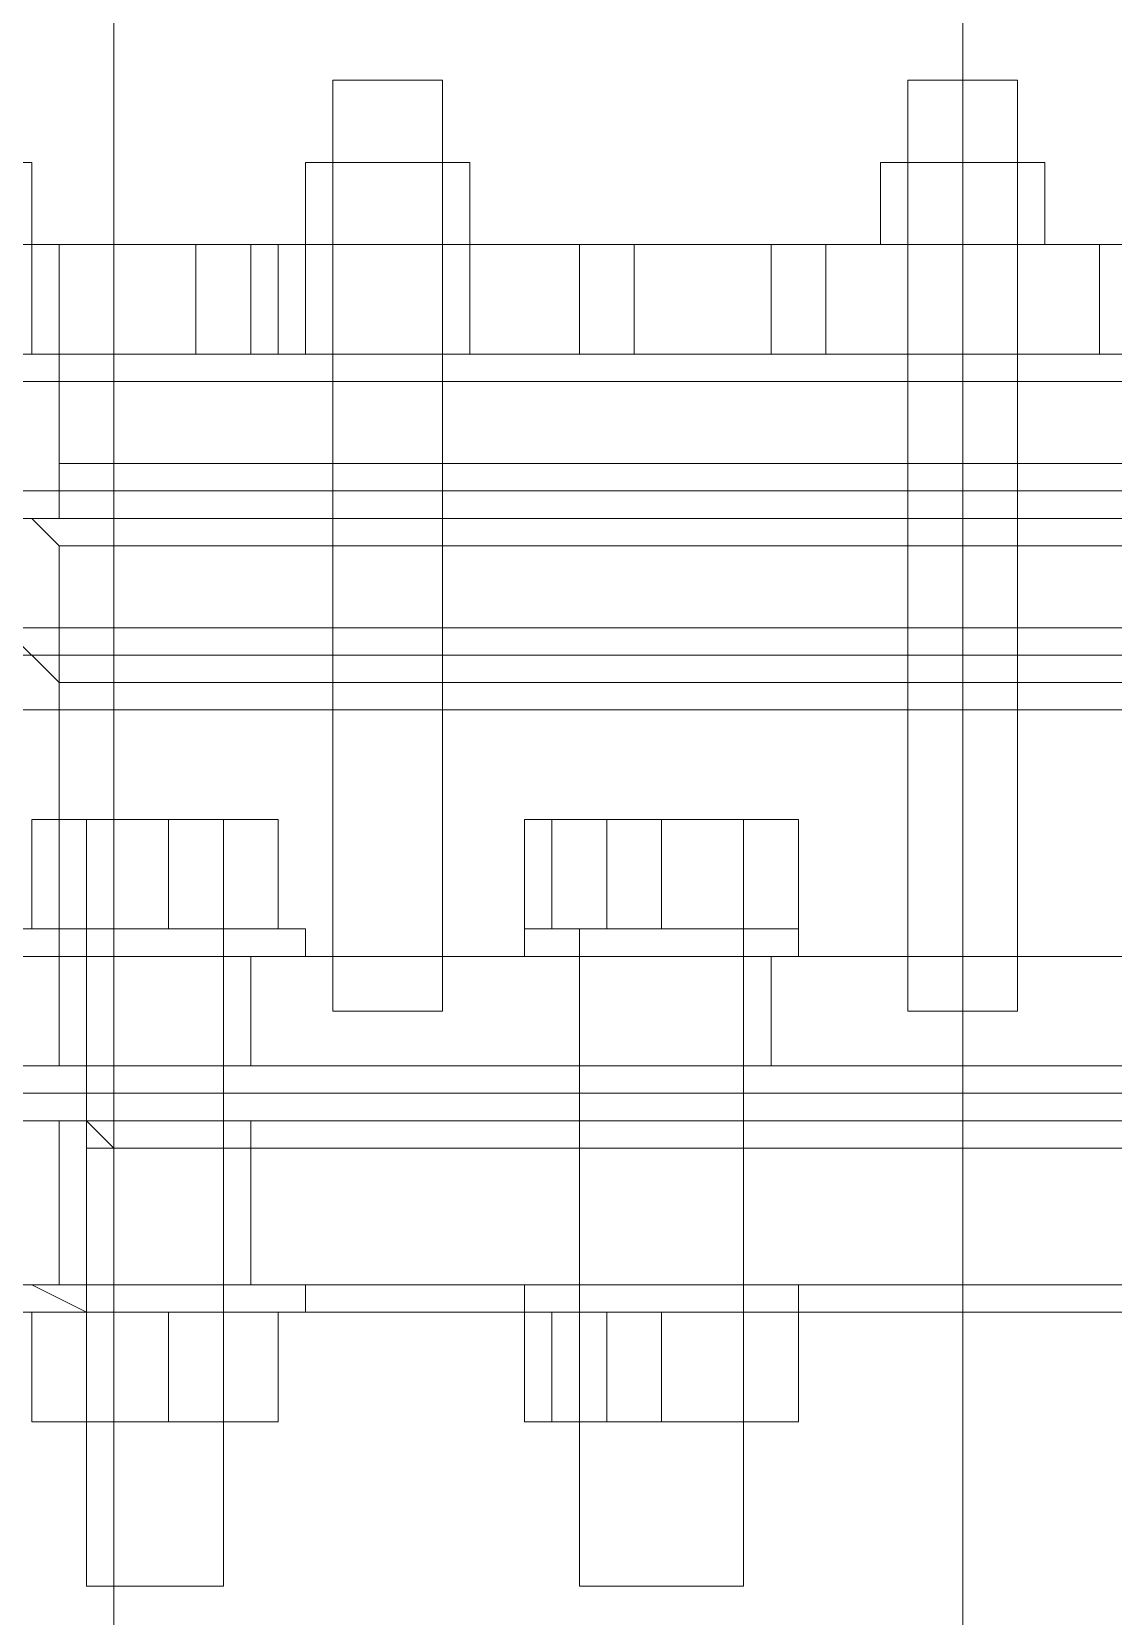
# Model space of a CAD drawing. Extents: x -187 to 52, y -9 to 65.
# Drawn here: x -165.5663 to -165.3992, y 52.3246 to 52.5694 of the extents above; entities that cross this region are included whole.
import ezdxf

# ---------------------------------------------------------------- set-up
doc = ezdxf.new("R2010")
doc.units = 0
doc.header["$MEASUREMENT"] = 0
doc.layers.add('PDF4_Geometría', color=7, linetype='Continuous')

msp = doc.modelspace()

# ---------------------------------------------------------------- linework, layer by layer
at = {"layer": 'PDF4_Geometría', "lineweight": 9}
for points in [[(-165.42249, 58.29227), (-165.42249, 58.51641), (-166.12029, 57.78901), (-165.42249, 57.06584), (-165.42249, 57.28998), (-165.42249, 50.39235), (-165.02073, 50.39235)], [(-165.55359, 54.23658), (-165.55359, 51.48768)], [(-165.42249, 52.56187), (-165.43095, 52.56187), (-165.42249, 52.56187)], [(-165.42249, 52.56187), (-165.43095, 52.56187), (-165.42249, 52.56187)], [(-165.42249, 52.56187), (-165.41403, 52.56187), (-165.42249, 52.56187)], [(-165.42249, 52.56187), (-165.41403, 52.56187), (-165.42249, 52.56187)], [(-165.52399, 52.54918), (-165.51976, 52.54918), (-165.51976, 52.53649), (-165.52399, 52.53649)], [(-165.52399, 52.54918), (-165.51976, 52.54918), (-165.51976, 52.53649), (-165.52399, 52.53649)], [(-165.50284, 52.54918), (-165.51976, 52.54918), (-165.51976, 52.53649), (-165.50284, 52.53649)], [(-165.51976, 52.54918), (-165.50284, 52.54918), (-165.50284, 52.53649), (-165.51976, 52.53649)], [(-165.50284, 52.54918), (-165.51976, 52.54918)], [(-165.50284, 52.54918), (-165.49861, 52.54918)], [(-165.50284, 52.54918), (-165.49861, 52.54918), (-165.49861, 52.53649), (-165.50284, 52.53649)], [(-165.49861, 52.54918), (-165.50284, 52.54918), (-165.50284, 52.53649), (-165.49861, 52.53649)], [(-165.57474, 52.53649), (-165.56628, 52.53649), (-165.56205, 52.53649), (-165.57051, 52.53649), (-165.56205, 52.53649), (-165.56628, 52.53649), (-165.57474, 52.53649)], [(-165.56205, 52.53649), (-165.55782, 52.53649), (-165.54091, 52.53649), (-165.51553, 52.53649), (-165.4817, 52.53649), (-165.44364, 52.53649), (-165.40135, 52.53649), (-165.36328, 52.53649)], [(-165.36328, 52.53649), (-165.40135, 52.53649), (-165.44364, 52.53649), (-165.4817, 52.53649), (-165.51553, 52.53649), (-165.54091, 52.53649), (-165.55782, 52.53649), (-165.56205, 52.53649), (-165.56205, 52.50266), (-165.56205, 52.4942), (-165.55359, 52.4942), (-165.53668, 52.4942), (-165.5113, 52.4942), (-165.47747, 52.4942), (-165.44364, 52.4942), (-165.40135, 52.4942), (-165.36328, 52.4942)], [(-165.52822, 52.51958), (-165.52399, 52.51958), (-165.52399, 52.53649), (-165.52822, 52.53649)], [(-165.52822, 52.53649), (-165.52399, 52.53649), (-165.52399, 52.51958)], [(-165.51976, 52.53649), (-165.50284, 52.53649)], [(-165.51553, 52.53649), (-165.51976, 52.53649), (-165.51553, 52.53649), (-165.50707, 52.53649)], [(-165.50707, 52.53649), (-165.51553, 52.53649), (-165.51976, 52.53649), (-165.51553, 52.53649)], [(-165.51553, 52.53649), (-165.50707, 52.53649), (-165.50284, 52.53649), (-165.50707, 52.53649)], [(-165.50707, 52.53649), (-165.50284, 52.53649), (-165.50707, 52.53649), (-165.51553, 52.53649)], [(-165.49861, 52.53649), (-165.50284, 52.53649)], [(-165.42249, 52.53649), (-165.43095, 52.53649), (-165.42249, 52.53649)], [(-165.42249, 52.53649), (-165.43095, 52.53649), (-165.42249, 52.53649)], [(-165.42249, 52.53649), (-165.43095, 52.53649), (-165.42249, 52.53649)], [(-165.42249, 52.53649), (-165.43095, 52.53649), (-165.42249, 52.53649)], [(-165.42249, 52.53649), (-165.41403, 52.53649), (-165.42249, 52.53649)], [(-165.42249, 52.53649), (-165.41403, 52.53649), (-165.42249, 52.53649)], [(-165.42249, 52.53649), (-165.41403, 52.53649), (-165.42249, 52.53649)], [(-165.42249, 52.53649), (-165.41403, 52.53649), (-165.42249, 52.53649)], [(-165.52399, 52.51958), (-165.52822, 52.51958)], [(-165.42249, 52.51958), (-165.43095, 52.51958), (-165.42249, 52.51958)], [(-165.42249, 52.51958), (-165.43095, 52.51958), (-165.42249, 52.51958)], [(-165.42249, 52.51958), (-165.41403, 52.51958), (-165.42249, 52.51958)], [(-165.42249, 52.51958), (-165.41403, 52.51958), (-165.42249, 52.51958)], [(-165.38443, 52.51535), (-165.42249, 52.51535), (-165.38443, 52.51535)], [(-165.3802, 52.49843), (-165.42249, 52.49843), (-165.46478, 52.49843), (-165.50284, 52.49843), (-165.53245, 52.49843), (-165.55782, 52.49843), (-165.57474, 52.49843), (-165.57897, 52.49843)], [(-165.57897, 52.49843), (-165.57474, 52.49843), (-165.55782, 52.49843), (-165.53245, 52.49843), (-165.50284, 52.49843), (-165.46478, 52.49843), (-165.42249, 52.49843), (-165.3802, 52.49843), (-165.34214, 52.49843), (-165.30831, 52.49843), (-165.28293, 52.49843), (-165.27024, 52.49843), (-165.26179, 52.49843)], [(-165.35905, 52.49843), (-165.40135, 52.49843), (-165.44364, 52.49843), (-165.48593, 52.49843), (-165.51976, 52.49843), (-165.54936, 52.49843), (-165.56628, 52.49843), (-165.57051, 52.49843), (-165.56628, 52.49843), (-165.54936, 52.49843), (-165.51976, 52.49843), (-165.48593, 52.49843), (-165.44364, 52.49843), (-165.40135, 52.49843), (-165.35905, 52.49843)], [(-165.3802, 52.4942), (-165.40135, 52.4942), (-165.42249, 52.4942), (-165.44364, 52.4942), (-165.46055, 52.4942), (-165.4817, 52.4942), (-165.49861, 52.4942), (-165.51553, 52.4942), (-165.52822, 52.4942), (-165.54091, 52.4942), (-165.55359, 52.4942), (-165.55782, 52.4942), (-165.56205, 52.4942), (-165.56628, 52.4942), (-165.56205, 52.48997), (-165.56205, 52.46883), (-165.57051, 52.47729), (-165.56205, 52.46883), (-165.56205, 52.42654), (-165.56205, 52.40962), (-165.56205, 52.42654), (-165.55782, 52.42654), (-165.54091, 52.42654), (-165.51553, 52.42654), (-165.4817, 52.42654), (-165.44364, 52.42654), (-165.40135, 52.42654), (-165.36328, 52.42654)], [(-165.3802, 52.4942), (-165.40135, 52.4942), (-165.42249, 52.4942), (-165.44364, 52.4942), (-165.46478, 52.4942), (-165.4817, 52.4942), (-165.50284, 52.4942), (-165.51976, 52.4942), (-165.53245, 52.4942), (-165.54513, 52.4942), (-165.55782, 52.4942), (-165.56205, 52.4942), (-165.56628, 52.4942), (-165.57051, 52.4942), (-165.56628, 52.4942), (-165.56205, 52.4942), (-165.55782, 52.4942), (-165.54513, 52.4942), (-165.53245, 52.4942), (-165.51976, 52.4942), (-165.50284, 52.4942), (-165.4817, 52.4942), (-165.46478, 52.4942), (-165.44364, 52.4942), (-165.42249, 52.4942), (-165.40135, 52.4942), (-165.3802, 52.4942)], [(-165.2787, 52.4942), (-165.28293, 52.4942), (-165.29139, 52.4942), (-165.29985, 52.4942), (-165.31254, 52.4942), (-165.32945, 52.4942), (-165.34637, 52.4942), (-165.36328, 52.4942), (-165.3802, 52.4942), (-165.40135, 52.4942), (-165.42249, 52.4942), (-165.44364, 52.4942), (-165.46055, 52.4942), (-165.4817, 52.4942), (-165.49861, 52.4942), (-165.51553, 52.4942), (-165.52822, 52.4942), (-165.54091, 52.4942), (-165.55359, 52.4942), (-165.55782, 52.4942), (-165.56205, 52.4942), (-165.56628, 52.4942)], [(-165.36328, 52.4942), (-165.40135, 52.4942), (-165.44364, 52.4942), (-165.47747, 52.4942), (-165.5113, 52.4942), (-165.53668, 52.4942), (-165.55359, 52.4942), (-165.56205, 52.4942)], [(-165.39712, 52.48997), (-165.41403, 52.48997), (-165.43095, 52.48997), (-165.44787, 52.48997), (-165.46478, 52.48997), (-165.4817, 52.48997), (-165.49861, 52.48997), (-165.5113, 52.48997), (-165.52399, 52.48997), (-165.53668, 52.48997), (-165.54513, 52.48997), (-165.55359, 52.48997), (-165.55782, 52.48997), (-165.56205, 52.48997), (-165.55782, 52.48997), (-165.55359, 52.48997), (-165.54513, 52.48997), (-165.53668, 52.48997), (-165.52399, 52.48997), (-165.5113, 52.48997), (-165.49861, 52.48997), (-165.4817, 52.48997), (-165.46478, 52.48997), (-165.44787, 52.48997), (-165.43095, 52.48997), (-165.41403, 52.48997), (-165.39712, 52.48997)], [(-165.38443, 52.47729), (-165.40557, 52.47729), (-165.42249, 52.47729), (-165.43941, 52.47729), (-165.45632, 52.47729), (-165.47324, 52.47729), (-165.49016, 52.47729), (-165.50707, 52.47729), (-165.51976, 52.47729), (-165.53245, 52.47729), (-165.54513, 52.47729), (-165.55359, 52.47729), (-165.56205, 52.47729), (-165.56628, 52.47729), (-165.57051, 52.47729), (-165.56628, 52.47729), (-165.56205, 52.47729), (-165.55359, 52.47729), (-165.54513, 52.47729), (-165.53245, 52.47729), (-165.51976, 52.47729), (-165.50707, 52.47729), (-165.49016, 52.47729), (-165.47324, 52.47729), (-165.45632, 52.47729), (-165.43941, 52.47729), (-165.42249, 52.47729), (-165.40557, 52.47729), (-165.38443, 52.47729)], [(-165.38443, 52.47729), (-165.40557, 52.47729), (-165.42249, 52.47729), (-165.43941, 52.47729), (-165.45632, 52.47729), (-165.47324, 52.47729), (-165.49016, 52.47729), (-165.50707, 52.47729), (-165.51976, 52.47729), (-165.53245, 52.47729), (-165.54513, 52.47729), (-165.55359, 52.47729), (-165.56205, 52.47729), (-165.56628, 52.47729), (-165.57051, 52.47729), (-165.56628, 52.47729), (-165.56205, 52.47729), (-165.55359, 52.47729), (-165.54513, 52.47729), (-165.53245, 52.47729), (-165.51976, 52.47729), (-165.50707, 52.47729), (-165.49016, 52.47729), (-165.47324, 52.47729), (-165.45632, 52.47729), (-165.43941, 52.47729), (-165.42249, 52.47729), (-165.40557, 52.47729), (-165.38443, 52.47729)], [(-165.39289, 52.47306), (-165.41403, 52.47306), (-165.43095, 52.47306), (-165.44787, 52.47306), (-165.46901, 52.47306), (-165.48593, 52.47306), (-165.50284, 52.47306), (-165.51553, 52.47306), (-165.53245, 52.47306), (-165.54513, 52.47306), (-165.55359, 52.47306), (-165.56205, 52.47306), (-165.57051, 52.47306)], [(-165.57051, 52.47306), (-165.56205, 52.47306), (-165.55359, 52.47306), (-165.54513, 52.47306), (-165.53245, 52.47306), (-165.51553, 52.47306), (-165.50284, 52.47306), (-165.48593, 52.47306), (-165.46901, 52.47306), (-165.44787, 52.47306), (-165.43095, 52.47306), (-165.41403, 52.47306), (-165.39289, 52.47306)], [(-165.39712, 52.46883), (-165.41403, 52.46883), (-165.43095, 52.46883), (-165.44787, 52.46883), (-165.46478, 52.46883), (-165.4817, 52.46883), (-165.49861, 52.46883), (-165.5113, 52.46883), (-165.52399, 52.46883), (-165.53668, 52.46883), (-165.54513, 52.46883), (-165.55359, 52.46883), (-165.55782, 52.46883), (-165.56205, 52.46883), (-165.55782, 52.46883), (-165.55359, 52.46883), (-165.54513, 52.46883), (-165.53668, 52.46883), (-165.52399, 52.46883), (-165.5113, 52.46883), (-165.49861, 52.46883), (-165.4817, 52.46883), (-165.46478, 52.46883), (-165.44787, 52.46883), (-165.43095, 52.46883), (-165.41403, 52.46883), (-165.39712, 52.46883)], [(-165.39712, 52.46883), (-165.41403, 52.46883), (-165.43095, 52.46883), (-165.44787, 52.46883), (-165.46478, 52.46883), (-165.4817, 52.46883), (-165.49861, 52.46883), (-165.5113, 52.46883), (-165.52399, 52.46883), (-165.53668, 52.46883), (-165.54513, 52.46883), (-165.55359, 52.46883), (-165.55782, 52.46883), (-165.56205, 52.46883), (-165.55782, 52.46883), (-165.55359, 52.46883), (-165.54513, 52.46883), (-165.53668, 52.46883), (-165.52399, 52.46883), (-165.5113, 52.46883), (-165.49861, 52.46883), (-165.4817, 52.46883), (-165.46478, 52.46883), (-165.44787, 52.46883), (-165.43095, 52.46883), (-165.41403, 52.46883), (-165.39712, 52.46883)], [(-165.57051, 52.4646), (-165.56628, 52.4646), (-165.56205, 52.4646), (-165.55359, 52.4646), (-165.54513, 52.4646), (-165.53245, 52.4646), (-165.51976, 52.4646), (-165.50707, 52.4646), (-165.49016, 52.4646), (-165.47324, 52.4646), (-165.45632, 52.4646), (-165.43941, 52.4646), (-165.42249, 52.4646), (-165.40557, 52.4646), (-165.38443, 52.4646)], [(-165.57051, 52.4646), (-165.56628, 52.4646), (-165.56205, 52.4646), (-165.55359, 52.4646), (-165.54513, 52.4646), (-165.53245, 52.4646), (-165.51976, 52.4646), (-165.50707, 52.4646), (-165.49016, 52.4646), (-165.47324, 52.4646), (-165.45632, 52.4646), (-165.43941, 52.4646), (-165.42249, 52.4646), (-165.40557, 52.4646), (-165.38443, 52.4646)], [(-165.56628, 52.44768), (-165.55782, 52.44768), (-165.55782, 52.43077), (-165.55782, 52.44768), (-165.56628, 52.44768), (-165.56628, 52.43077)], [(-165.52822, 52.44768), (-165.52822, 52.43077)], [(-165.44787, 52.43077), (-165.44787, 52.44768), (-165.45632, 52.44768), (-165.47747, 52.44768), (-165.47747, 52.43077), (-165.46478, 52.43077), (-165.45209, 52.43077), (-165.44787, 52.43077), (-165.45632, 52.43077), (-165.46901, 52.43077), (-165.4817, 52.43077), (-165.49016, 52.43077), (-165.48593, 52.43077), (-165.47747, 52.43077), (-165.47747, 52.44768), (-165.45632, 52.44768), (-165.45632, 52.43077), (-165.45632, 52.44768), (-165.44787, 52.44768)], [(-165.49016, 52.44768), (-165.47747, 52.44768), (-165.49016, 52.44768), (-165.49016, 52.43077)], [(-165.53668, 52.43077), (-165.54091, 52.43077), (-165.54936, 52.43077), (-165.55782, 52.43077)], [(-165.53668, 52.43077), (-165.54513, 52.43077), (-165.55359, 52.43077), (-165.55782, 52.43077)], [(-165.39712, 52.42654), (-165.44787, 52.42654), (-165.49439, 52.42654), (-165.53668, 52.42654), (-165.57051, 52.42654), (-165.60011, 52.42654), (-165.61703, 52.42654), (-165.62126, 52.42654), (-165.62126, 52.40962), (-165.61703, 52.40962), (-165.60011, 52.40962), (-165.57051, 52.40962), (-165.53668, 52.40962), (-165.49439, 52.40962), (-165.44787, 52.40962), (-165.39712, 52.40962)], [(-165.62126, 52.42654), (-165.61703, 52.42654), (-165.60011, 52.42654), (-165.57051, 52.42654), (-165.53668, 52.42654), (-165.49439, 52.42654), (-165.44787, 52.42654), (-165.39712, 52.42654), (-165.3506, 52.42654), (-165.30831, 52.42654), (-165.27447, 52.42654), (-165.24487, 52.42654), (-165.22795, 52.42654), (-165.22372, 52.42654)], [(-165.3802, 52.40539), (-165.42249, 52.40539), (-165.46478, 52.40539), (-165.50284, 52.40539), (-165.53245, 52.40539), (-165.55782, 52.40539), (-165.57474, 52.40539), (-165.57897, 52.40539), (-165.57897, 52.40962), (-165.57897, 52.42654), (-165.57897, 52.40962), (-165.58743, 52.40962), (-165.60011, 52.40962), (-165.60434, 52.40962), (-165.59588, 52.40962), (-165.58743, 52.40962), (-165.57897, 52.40962), (-165.57474, 52.40962), (-165.55782, 52.40962), (-165.53245, 52.40962), (-165.50284, 52.40962), (-165.46478, 52.40962), (-165.42249, 52.40962), (-165.3802, 52.40962)], [(-165.53668, 52.42654), (-165.54936, 52.42654), (-165.56205, 52.42654), (-165.57051, 52.42654), (-165.56628, 52.42654), (-165.55782, 52.42654)], [(-165.57051, 52.42654), (-165.56205, 52.42654), (-165.54513, 52.42654), (-165.51976, 52.42654), (-165.4817, 52.42654), (-165.44364, 52.42654), (-165.40135, 52.42654), (-165.35905, 52.42654), (-165.32522, 52.42654), (-165.29562, 52.42654), (-165.2787, 52.42654), (-165.27447, 52.42654)], [(-165.57051, 52.42654), (-165.56205, 52.42654), (-165.54513, 52.42654), (-165.51976, 52.42654), (-165.4817, 52.42654), (-165.44364, 52.42654), (-165.40135, 52.42654), (-165.35905, 52.42654), (-165.32522, 52.42654), (-165.29562, 52.42654), (-165.2787, 52.42654), (-165.27447, 52.42654)], [(-165.53668, 52.42654), (-165.54513, 52.42654), (-165.55782, 52.42654), (-165.56205, 52.42654), (-165.55782, 52.42654)], [(-165.53668, 52.42654), (-165.54513, 52.42654), (-165.55782, 52.42654), (-165.56205, 52.42654), (-165.55782, 52.42654)], [(-165.56205, 52.42654), (-165.55782, 52.42654), (-165.54091, 52.42654), (-165.51553, 52.42654), (-165.4817, 52.42654), (-165.44364, 52.42654), (-165.40135, 52.42654), (-165.36328, 52.42654), (-165.32945, 52.42654), (-165.30408, 52.42654), (-165.28716, 52.42654), (-165.28293, 52.42654)], [(-165.55359, 52.42654), (-165.54513, 52.42654), (-165.53668, 52.42654), (-165.54091, 52.42654), (-165.54936, 52.42654), (-165.55782, 52.42654), (-165.55359, 52.42654), (-165.55359, 52.40539)], [(-165.55782, 52.42654), (-165.54936, 52.42654), (-165.54091, 52.42654), (-165.53668, 52.42654)], [(-165.55782, 52.42654), (-165.55359, 52.42654), (-165.54513, 52.42654), (-165.53668, 52.42654)], [(-165.55782, 52.42654), (-165.54513, 52.42654), (-165.53245, 52.42654), (-165.52399, 52.42654), (-165.52822, 52.42654), (-165.53668, 52.42654)], [(-165.53668, 52.42654), (-165.53245, 52.42654), (-165.53668, 52.42654), (-165.54513, 52.42654), (-165.55782, 52.42654)], [(-165.53668, 52.42654), (-165.53245, 52.42654), (-165.53668, 52.42654), (-165.54513, 52.42654), (-165.55782, 52.42654)], [(-165.36751, 52.42654), (-165.40557, 52.42654), (-165.43941, 52.42654), (-165.47747, 52.42654), (-165.50707, 52.42654), (-165.53245, 52.42654), (-165.54513, 52.42654), (-165.55359, 52.42654), (-165.54513, 52.42654), (-165.53245, 52.42654), (-165.50707, 52.42654), (-165.47747, 52.42654), (-165.43941, 52.42654), (-165.40557, 52.42654), (-165.36751, 52.42654)], [(-165.42249, 52.41808), (-165.43095, 52.41808), (-165.42249, 52.41808)], [(-165.42249, 52.41808), (-165.43095, 52.41808), (-165.42249, 52.41808)], [(-165.42249, 52.41808), (-165.41403, 52.41808), (-165.42249, 52.41808)], [(-165.42249, 52.41808), (-165.41403, 52.41808), (-165.42249, 52.41808)], [(-165.22372, 52.40962), (-165.22795, 52.40962), (-165.24487, 52.40962), (-165.27447, 52.40962), (-165.30831, 52.40962), (-165.3506, 52.40962), (-165.39712, 52.40962), (-165.44787, 52.40962), (-165.49439, 52.40962), (-165.53668, 52.40962), (-165.57051, 52.40962), (-165.60011, 52.40962), (-165.61703, 52.40962), (-165.62126, 52.40962)], [(-165.3802, 52.40962), (-165.42249, 52.40962), (-165.46478, 52.40962), (-165.50284, 52.40962), (-165.53245, 52.40962), (-165.55782, 52.40962), (-165.57474, 52.40962), (-165.57897, 52.40962), (-165.58743, 52.40962), (-165.59588, 52.40962), (-165.60434, 52.40962), (-165.60011, 52.40962), (-165.58743, 52.40962), (-165.57897, 52.40962)], [(-165.3802, 52.40539), (-165.42249, 52.40539), (-165.46478, 52.40539), (-165.50284, 52.40539), (-165.53668, 52.40539), (-165.56205, 52.40539), (-165.57474, 52.40539), (-165.5832, 52.40539), (-165.5832, 52.40116), (-165.57474, 52.40116), (-165.56205, 52.40116), (-165.53668, 52.40116), (-165.50284, 52.40116), (-165.46478, 52.40116), (-165.42249, 52.40116), (-165.3802, 52.40116)], [(-165.5832, 52.40539), (-165.57474, 52.40539), (-165.56205, 52.40539), (-165.53668, 52.40539), (-165.50284, 52.40539), (-165.46478, 52.40539), (-165.42249, 52.40539), (-165.3802, 52.40539)], [(-165.3802, 52.40539), (-165.42249, 52.40539), (-165.46478, 52.40539), (-165.50284, 52.40539), (-165.53668, 52.40539), (-165.56205, 52.40539), (-165.57474, 52.40539), (-165.5832, 52.40539), (-165.57474, 52.40539), (-165.56205, 52.40539), (-165.53668, 52.40539), (-165.50284, 52.40539), (-165.46478, 52.40539), (-165.42249, 52.40539), (-165.3802, 52.40539)], [(-165.57897, 52.40539), (-165.57474, 52.40539), (-165.55782, 52.40539), (-165.53245, 52.40539), (-165.50284, 52.40539), (-165.46478, 52.40539), (-165.42249, 52.40539), (-165.3802, 52.40539)], [(-165.38866, 52.37579), (-165.4098, 52.37579), (-165.43095, 52.37579), (-165.45209, 52.37579), (-165.47324, 52.37579), (-165.49439, 52.37579), (-165.5113, 52.37579), (-165.52822, 52.37579), (-165.54091, 52.37579), (-165.54936, 52.37579), (-165.55782, 52.37579), (-165.56205, 52.37579), (-165.56628, 52.37579), (-165.55782, 52.37579), (-165.54091, 52.37579), (-165.53245, 52.37579), (-165.52399, 52.37579), (-165.52822, 52.37579), (-165.53668, 52.37579), (-165.55359, 52.37579), (-165.56205, 52.37579), (-165.57051, 52.37579), (-165.56628, 52.37579), (-165.55782, 52.37156), (-165.55782, 52.37579), (-165.55782, 52.40539), (-165.55359, 52.40539), (-165.53668, 52.40539), (-165.5113, 52.40539), (-165.47747, 52.40539), (-165.44364, 52.40539), (-165.40135, 52.40539), (-165.36328, 52.40539)], [(-165.36328, 52.40539), (-165.40135, 52.40539), (-165.44364, 52.40539), (-165.47747, 52.40539), (-165.5113, 52.40539), (-165.53668, 52.40539), (-165.55359, 52.40539), (-165.55782, 52.40539), (-165.55359, 52.40539), (-165.53668, 52.40539), (-165.5113, 52.40539), (-165.47747, 52.40539), (-165.44364, 52.40539), (-165.40135, 52.40539), (-165.36328, 52.40539)], [(-165.36328, 52.40539), (-165.40135, 52.40539), (-165.44364, 52.40539), (-165.47747, 52.40539), (-165.5113, 52.40539), (-165.53668, 52.40539), (-165.55359, 52.40539), (-165.55782, 52.40539)], [(-165.36751, 52.40539), (-165.40557, 52.40539), (-165.43941, 52.40539), (-165.47747, 52.40539), (-165.50707, 52.40539), (-165.53245, 52.40539), (-165.54513, 52.40539), (-165.55359, 52.40539), (-165.54513, 52.40539), (-165.53245, 52.40539), (-165.50707, 52.40539), (-165.47747, 52.40539), (-165.43941, 52.40539), (-165.40557, 52.40539), (-165.36751, 52.40539)], [(-165.39712, 52.40116), (-165.44787, 52.40116), (-165.49439, 52.40116), (-165.53668, 52.40116), (-165.57474, 52.40116), (-165.60011, 52.40116), (-165.61703, 52.40116), (-165.62549, 52.40116), (-165.62549, 52.37579), (-165.61703, 52.37579), (-165.60011, 52.37579), (-165.57474, 52.37579), (-165.53668, 52.37579), (-165.49439, 52.37579), (-165.44787, 52.37579), (-165.39712, 52.37579)], [(-165.62549, 52.40116), (-165.61703, 52.40116), (-165.60011, 52.40116), (-165.57474, 52.40116), (-165.53668, 52.40116), (-165.49439, 52.40116), (-165.44787, 52.40116), (-165.39712, 52.40116), (-165.3506, 52.40116), (-165.30831, 52.40116), (-165.27024, 52.40116), (-165.24487, 52.40116), (-165.22795, 52.40116), (-165.2195, 52.40116)], [(-165.5832, 52.40116), (-165.57474, 52.40116), (-165.56205, 52.40116), (-165.53668, 52.40116), (-165.50284, 52.40116), (-165.46478, 52.40116), (-165.42249, 52.40116), (-165.3802, 52.40116), (-165.34214, 52.40116), (-165.30831, 52.40116), (-165.28293, 52.40116), (-165.26602, 52.40116), (-165.26179, 52.40116)], [(-165.55782, 52.39693), (-165.55782, 52.40116), (-165.55359, 52.39693), (-165.54936, 52.39693), (-165.54091, 52.39693), (-165.53245, 52.39693), (-165.51976, 52.39693), (-165.50284, 52.39693), (-165.48593, 52.39693), (-165.46901, 52.39693), (-165.45209, 52.39693), (-165.43095, 52.39693), (-165.41403, 52.39693), (-165.39289, 52.39693)], [(-165.39712, 52.40116), (-165.41403, 52.40116), (-165.43095, 52.40116), (-165.44787, 52.40116), (-165.46478, 52.40116), (-165.4817, 52.40116), (-165.49439, 52.40116), (-165.5113, 52.40116), (-165.52399, 52.40116), (-165.53245, 52.40116), (-165.54091, 52.40116), (-165.54936, 52.40116), (-165.55359, 52.40116), (-165.55782, 52.40116), (-165.55359, 52.40116), (-165.54936, 52.40116), (-165.54091, 52.40116), (-165.53245, 52.40116), (-165.52399, 52.40116), (-165.5113, 52.40116), (-165.49439, 52.40116), (-165.4817, 52.40116), (-165.46478, 52.40116), (-165.44787, 52.40116), (-165.43095, 52.40116), (-165.41403, 52.40116), (-165.39712, 52.40116)], [(-165.39289, 52.39693), (-165.41403, 52.39693), (-165.43095, 52.39693), (-165.45209, 52.39693), (-165.46901, 52.39693), (-165.48593, 52.39693), (-165.50284, 52.39693), (-165.51976, 52.39693), (-165.53245, 52.39693), (-165.54091, 52.39693), (-165.54936, 52.39693), (-165.55359, 52.39693)], [(-165.62549, 52.37579), (-165.61703, 52.37579), (-165.60011, 52.37579), (-165.57474, 52.37579), (-165.53668, 52.37579), (-165.49439, 52.37579), (-165.44787, 52.37579), (-165.39712, 52.37579), (-165.3506, 52.37579), (-165.30831, 52.37579), (-165.27024, 52.37579), (-165.24487, 52.37579), (-165.22795, 52.37579), (-165.2195, 52.37579)], [(-165.36328, 52.37579), (-165.40135, 52.37579), (-165.44364, 52.37579), (-165.47747, 52.37579), (-165.5113, 52.37579), (-165.53668, 52.37579), (-165.55359, 52.37579), (-165.55782, 52.37579), (-165.56205, 52.37579), (-165.55782, 52.37579), (-165.54513, 52.37579), (-165.53668, 52.37579), (-165.53245, 52.37579), (-165.53668, 52.37579), (-165.54513, 52.37579), (-165.55782, 52.37579), (-165.56205, 52.37579), (-165.55782, 52.37579), (-165.54513, 52.37579), (-165.53668, 52.37579), (-165.53245, 52.37579), (-165.53668, 52.37579), (-165.54513, 52.37579), (-165.55782, 52.37579), (-165.55782, 52.37156), (-165.55782, 52.35464), (-165.55782, 52.37156), (-165.53668, 52.37156), (-165.52822, 52.37156), (-165.52399, 52.37156), (-165.53245, 52.37156), (-165.54513, 52.37156), (-165.55782, 52.37156), (-165.56628, 52.37156), (-165.57051, 52.37156), (-165.56205, 52.37156), (-165.54936, 52.37156), (-165.53668, 52.37156), (-165.54091, 52.37156), (-165.54936, 52.37156), (-165.55782, 52.37156), (-165.55359, 52.37156), (-165.54513, 52.37156), (-165.53668, 52.37156), (-165.55782, 52.37156), (-165.55782, 52.35464), (-165.53668, 52.35464), (-165.55782, 52.35464), (-165.56628, 52.35464), (-165.56628, 52.37156), (-165.55782, 52.37156), (-165.55782, 52.37579), (-165.55359, 52.37579), (-165.53668, 52.37579), (-165.5113, 52.37579), (-165.47747, 52.37579), (-165.44364, 52.37579), (-165.40135, 52.37579), (-165.36328, 52.37579)], [(-165.53668, 52.37579), (-165.54936, 52.37579), (-165.56205, 52.37579), (-165.57051, 52.37579), (-165.56628, 52.37579), (-165.55782, 52.37579)], [(-165.56628, 52.37579), (-165.56205, 52.37579), (-165.55782, 52.37579), (-165.54936, 52.37579), (-165.54091, 52.37579), (-165.52822, 52.37579), (-165.5113, 52.37579), (-165.49439, 52.37579), (-165.47324, 52.37579), (-165.45209, 52.37579), (-165.43095, 52.37579), (-165.4098, 52.37579), (-165.38866, 52.37579)], [(-165.53668, 52.37579), (-165.54091, 52.37579), (-165.54936, 52.37579), (-165.55782, 52.37579)], [(-165.53668, 52.37579), (-165.54513, 52.37579), (-165.55359, 52.37579), (-165.55782, 52.37579)], [(-165.53668, 52.37579), (-165.52822, 52.37579), (-165.52399, 52.37579), (-165.53245, 52.37579), (-165.54513, 52.37579), (-165.55782, 52.37579)], [(-165.28716, 52.37579), (-165.29139, 52.37579), (-165.30831, 52.37579), (-165.33368, 52.37579), (-165.36328, 52.37579), (-165.40135, 52.37579), (-165.43941, 52.37579), (-165.47747, 52.37579), (-165.5113, 52.37579), (-165.53668, 52.37579), (-165.55359, 52.37579), (-165.55782, 52.37579)], [(-165.55782, 52.37579), (-165.55359, 52.37579), (-165.53668, 52.37579), (-165.5113, 52.37579), (-165.47747, 52.37579), (-165.43941, 52.37579), (-165.40135, 52.37579), (-165.36328, 52.37579), (-165.33368, 52.37579), (-165.30831, 52.37579), (-165.29139, 52.37579), (-165.28716, 52.37579)], [(-165.56628, 52.35464), (-165.55782, 52.35464), (-165.55782, 52.37156), (-165.56628, 52.37156)], [(-165.55782, 52.37156), (-165.55359, 52.37156), (-165.54936, 52.37156), (-165.54091, 52.37156), (-165.53245, 52.37156), (-165.51976, 52.37156), (-165.50707, 52.37156), (-165.49439, 52.37156), (-165.4817, 52.37156), (-165.46478, 52.37156), (-165.44787, 52.37156), (-165.43095, 52.37156), (-165.41403, 52.37156), (-165.39712, 52.37156), (-165.3802, 52.37156), (-165.36328, 52.37156), (-165.3506, 52.37156), (-165.33368, 52.37156), (-165.32099, 52.37156), (-165.31254, 52.37156), (-165.30408, 52.37156), (-165.29562, 52.37156), (-165.29139, 52.37156), (-165.28716, 52.37156)], [(-165.55782, 52.37156), (-165.55359, 52.37156), (-165.54936, 52.37156), (-165.54091, 52.37156), (-165.53245, 52.37156), (-165.51976, 52.37156), (-165.50707, 52.37156), (-165.49439, 52.37156), (-165.4817, 52.37156), (-165.46478, 52.37156), (-165.44787, 52.37156), (-165.43095, 52.37156), (-165.41403, 52.37156), (-165.39712, 52.37156), (-165.3802, 52.37156), (-165.36328, 52.37156), (-165.3506, 52.37156), (-165.33368, 52.37156), (-165.32099, 52.37156), (-165.31254, 52.37156), (-165.30408, 52.37156), (-165.29562, 52.37156), (-165.29139, 52.37156), (-165.28716, 52.37156)], [(-165.52822, 52.35464), (-165.53668, 52.35464), (-165.53668, 52.37156), (-165.52822, 52.37156)], [(-165.49016, 52.35464), (-165.47747, 52.35464), (-165.45632, 52.35464), (-165.45632, 52.37156), (-165.47747, 52.37156), (-165.49016, 52.37156)], [(-165.44787, 52.35464), (-165.45632, 52.35464), (-165.45632, 52.37156), (-165.44787, 52.37156)]]:
    msp.add_lwpolyline(points, dxfattribs=at)
for points in [[(-165.42249, 51.48768), (-165.42249, 54.23658)], [(-165.51976, 52.41808), (-165.51976, 52.56187)], [(-165.50707, 52.56187), (-165.50284, 52.56187), (-165.50707, 52.56187), (-165.51553, 52.56187), (-165.51976, 52.56187), (-165.51553, 52.56187)], [(-165.50707, 52.56187), (-165.51553, 52.56187), (-165.51976, 52.56187), (-165.51553, 52.56187), (-165.50707, 52.56187), (-165.50284, 52.56187)], [(-165.50284, 52.56187), (-165.50284, 52.41808)], [(-165.43095, 52.41808), (-165.43095, 52.56187)], [(-165.41403, 52.56187), (-165.41403, 52.41808)], [(-165.57897, 52.54918), (-165.56628, 52.54918), (-165.56628, 52.53649), (-165.56628, 52.51958), (-165.56628, 52.53649), (-165.57897, 52.53649), (-165.5832, 52.53649), (-165.5832, 52.51958), (-165.57897, 52.51958), (-165.5832, 52.51958), (-165.5832, 52.53649), (-165.57897, 52.53649), (-165.58743, 52.53649), (-165.58743, 52.54918), (-165.57897, 52.54918), (-165.56628, 52.54918), (-165.56628, 52.53649), (-165.57897, 52.53649), (-165.56628, 52.53649), (-165.56628, 52.54918)], [(-165.56628, 52.54918), (-165.57897, 52.54918), (-165.57897, 52.53649), (-165.56628, 52.53649)], [(-165.51976, 52.53649), (-165.50284, 52.53649), (-165.50284, 52.54918), (-165.51976, 52.54918), (-165.52399, 52.54918), (-165.52399, 52.53649)], [(-165.51976, 52.54918), (-165.52399, 52.54918), (-165.52399, 52.53649), (-165.51976, 52.53649)], [(-165.51976, 52.53649), (-165.51976, 52.54918)], [(-165.50707, 52.54918), (-165.51553, 52.54918), (-165.51976, 52.54918), (-165.51553, 52.54918), (-165.50707, 52.54918), (-165.50284, 52.54918)], [(-165.50707, 52.54918), (-165.50284, 52.54918), (-165.50707, 52.54918), (-165.51553, 52.54918), (-165.51976, 52.54918), (-165.51553, 52.54918)], [(-165.50284, 52.54918), (-165.50284, 52.53649)], [(-165.49861, 52.54918), (-165.50284, 52.54918), (-165.50284, 52.53649), (-165.49861, 52.53649)], [(-165.42249, 52.53649), (-165.43518, 52.53649), (-165.43518, 52.54918), (-165.42249, 52.54918), (-165.4098, 52.54918), (-165.4098, 52.53649), (-165.4098, 52.54918), (-165.42249, 52.54918), (-165.42249, 52.53649), (-165.4098, 52.53649)], [(-165.43518, 52.53649), (-165.42249, 52.53649), (-165.42249, 52.54918), (-165.43518, 52.54918)], [(-165.42249, 52.53649), (-165.4098, 52.53649), (-165.4098, 52.54918), (-165.42249, 52.54918), (-165.43518, 52.54918), (-165.43518, 52.53649), (-165.43518, 52.54918), (-165.42249, 52.54918), (-165.42249, 52.53649), (-165.43518, 52.53649)], [(-165.43095, 52.53649), (-165.43095, 52.54918)], [(-165.42249, 52.54918), (-165.43095, 52.54918), (-165.42249, 52.54918), (-165.41403, 52.54918)], [(-165.42249, 52.54918), (-165.41403, 52.54918), (-165.42249, 52.54918), (-165.43095, 52.54918)], [(-165.4098, 52.53649), (-165.42249, 52.53649), (-165.42249, 52.54918), (-165.4098, 52.54918)], [(-165.41403, 52.54918), (-165.41403, 52.53649)], [(-165.57051, 52.53649), (-165.56205, 52.53649), (-165.56628, 52.53649), (-165.57474, 52.53649), (-165.5832, 52.53649), (-165.57474, 52.53649), (-165.56628, 52.53649), (-165.56205, 52.53649)], [(-165.55359, 52.51958), (-165.57051, 52.51958), (-165.57474, 52.51958), (-165.57474, 52.53649), (-165.57051, 52.53649), (-165.55359, 52.53649), (-165.57051, 52.53649), (-165.57051, 52.51958), (-165.55359, 52.51958), (-165.54513, 52.51958), (-165.54091, 52.51958), (-165.54513, 52.51958), (-165.55359, 52.51958), (-165.55359, 52.53649), (-165.54513, 52.53649), (-165.54091, 52.53649), (-165.54513, 52.53649), (-165.55359, 52.53649)], [(-165.54091, 52.51958), (-165.54091, 52.53649), (-165.53245, 52.53649), (-165.52822, 52.53649), (-165.52822, 52.51958), (-165.53245, 52.51958)], [(-165.54091, 52.53649), (-165.54091, 52.51958), (-165.53245, 52.51958), (-165.52822, 52.51958), (-165.52822, 52.53649), (-165.53245, 52.53649)], [(-165.53245, 52.51958), (-165.53245, 52.53649)], [(-165.53245, 52.53649), (-165.52399, 52.53649), (-165.53245, 52.53649), (-165.53245, 52.51958), (-165.52399, 52.51958), (-165.53245, 52.51958), (-165.51976, 52.51958), (-165.50707, 52.51958), (-165.49861, 52.51958), (-165.49861, 52.53649), (-165.50707, 52.53649), (-165.51976, 52.53649)], [(-165.49861, 52.53649), (-165.50707, 52.53649), (-165.51976, 52.53649), (-165.53245, 52.53649), (-165.53245, 52.51958), (-165.51976, 52.51958), (-165.50707, 52.51958), (-165.49861, 52.51958), (-165.4817, 52.51958), (-165.49861, 52.51958), (-165.49861, 52.53649), (-165.4817, 52.53649)], [(-165.52399, 52.53649), (-165.52822, 52.53649), (-165.51976, 52.53649), (-165.50707, 52.53649), (-165.49861, 52.53649), (-165.50707, 52.53649), (-165.51976, 52.53649), (-165.52822, 52.53649)], [(-165.49861, 52.53649), (-165.50707, 52.53649), (-165.51976, 52.53649), (-165.52822, 52.53649), (-165.52399, 52.53649), (-165.52822, 52.53649), (-165.51976, 52.53649), (-165.50707, 52.53649)], [(-165.52399, 52.53649), (-165.52399, 52.51958)], [(-165.52399, 52.53649), (-165.51553, 52.53649), (-165.50284, 52.53649), (-165.49861, 52.53649), (-165.50284, 52.53649), (-165.51553, 52.53649)], [(-165.49861, 52.53649), (-165.50284, 52.53649), (-165.51553, 52.53649), (-165.52399, 52.53649), (-165.51553, 52.53649), (-165.50284, 52.53649)], [(-165.51976, 52.51958), (-165.51976, 52.53649)], [(-165.51553, 52.53649), (-165.51976, 52.53649), (-165.51553, 52.53649), (-165.50707, 52.53649), (-165.50284, 52.53649), (-165.50707, 52.53649)], [(-165.51976, 52.53649), (-165.5113, 52.53649), (-165.50284, 52.53649), (-165.5113, 52.53649), (-165.51976, 52.53649), (-165.5113, 52.53649), (-165.50284, 52.53649), (-165.5113, 52.53649)], [(-165.51553, 52.53649), (-165.50707, 52.53649), (-165.50284, 52.53649), (-165.50707, 52.53649), (-165.51553, 52.53649), (-165.51976, 52.53649)], [(-165.50284, 52.53649), (-165.5113, 52.53649), (-165.51976, 52.53649), (-165.5113, 52.53649), (-165.50284, 52.53649), (-165.5113, 52.53649), (-165.51976, 52.53649), (-165.5113, 52.53649)], [(-165.50284, 52.53649), (-165.50284, 52.51958)], [(-165.47324, 52.53649), (-165.47747, 52.53649), (-165.4817, 52.53649), (-165.4817, 52.51958), (-165.47747, 52.51958), (-165.47324, 52.51958), (-165.47747, 52.51958), (-165.4817, 52.51958), (-165.4817, 52.53649), (-165.47747, 52.53649)], [(-165.45209, 52.53649), (-165.45209, 52.51958), (-165.46478, 52.51958), (-165.47324, 52.51958), (-165.47324, 52.53649), (-165.46478, 52.53649)], [(-165.45209, 52.51958), (-165.45209, 52.53649), (-165.46478, 52.53649), (-165.47324, 52.53649), (-165.47324, 52.51958), (-165.46478, 52.51958)], [(-165.45209, 52.53649), (-165.44787, 52.53649), (-165.44364, 52.53649), (-165.44364, 52.51958), (-165.44787, 52.51958), (-165.45209, 52.51958), (-165.44787, 52.51958), (-165.44364, 52.51958), (-165.44364, 52.53649), (-165.44787, 52.53649)], [(-165.39712, 52.51958), (-165.40135, 52.51958), (-165.4098, 52.51958), (-165.42249, 52.51958), (-165.43518, 52.51958), (-165.44364, 52.51958), (-165.44364, 52.53649), (-165.43518, 52.53649), (-165.42249, 52.53649), (-165.4098, 52.53649), (-165.40135, 52.53649), (-165.39712, 52.53649), (-165.40135, 52.53649), (-165.40135, 52.51958), (-165.39712, 52.51958), (-165.39289, 52.51958), (-165.39712, 52.51958), (-165.39712, 52.53649), (-165.39289, 52.53649), (-165.39712, 52.53649)], [(-165.44364, 52.53649), (-165.43518, 52.53649), (-165.42249, 52.53649), (-165.4098, 52.53649), (-165.40135, 52.53649), (-165.40135, 52.51958), (-165.4098, 52.51958), (-165.42249, 52.51958), (-165.43518, 52.51958), (-165.44364, 52.51958)], [(-165.43518, 52.53649), (-165.43095, 52.53649), (-165.42249, 52.53649), (-165.4098, 52.53649), (-165.40557, 52.53649), (-165.4098, 52.53649), (-165.42249, 52.53649), (-165.43095, 52.53649)], [(-165.43518, 52.53649), (-165.43095, 52.53649), (-165.42249, 52.53649), (-165.4098, 52.53649), (-165.40557, 52.53649), (-165.4098, 52.53649), (-165.42249, 52.53649), (-165.43095, 52.53649)], [(-165.40557, 52.53649), (-165.4098, 52.53649), (-165.42249, 52.53649), (-165.43095, 52.53649), (-165.43518, 52.53649), (-165.43095, 52.53649), (-165.42249, 52.53649), (-165.4098, 52.53649)], [(-165.40557, 52.53649), (-165.4098, 52.53649), (-165.42249, 52.53649), (-165.43095, 52.53649), (-165.43518, 52.53649), (-165.43095, 52.53649), (-165.42249, 52.53649), (-165.4098, 52.53649)], [(-165.43095, 52.51958), (-165.43095, 52.53649)], [(-165.43095, 52.53649), (-165.42672, 52.53649), (-165.41826, 52.53649), (-165.41403, 52.53649), (-165.41826, 52.53649), (-165.42672, 52.53649), (-165.43095, 52.53649), (-165.42672, 52.53649), (-165.41826, 52.53649), (-165.41403, 52.53649), (-165.41826, 52.53649), (-165.42672, 52.53649)], [(-165.41403, 52.53649), (-165.41826, 52.53649), (-165.42672, 52.53649), (-165.43095, 52.53649), (-165.42672, 52.53649), (-165.41826, 52.53649), (-165.41403, 52.53649), (-165.41826, 52.53649), (-165.42672, 52.53649), (-165.43095, 52.53649), (-165.42672, 52.53649), (-165.41826, 52.53649)], [(-165.41403, 52.53649), (-165.41403, 52.51958)], [(-165.42249, 52.51958), (-165.46055, 52.51958), (-165.49861, 52.51958), (-165.52822, 52.51958), (-165.55359, 52.51958), (-165.57051, 52.51958), (-165.57474, 52.51958), (-165.57051, 52.51958), (-165.55359, 52.51958), (-165.52822, 52.51958), (-165.49861, 52.51958), (-165.46055, 52.51958)], [(-165.51553, 52.51958), (-165.50707, 52.51958), (-165.50284, 52.51958), (-165.50707, 52.51958), (-165.51553, 52.51958), (-165.51976, 52.51958)], [(-165.50707, 52.51958), (-165.50284, 52.51958), (-165.50707, 52.51958), (-165.51553, 52.51958), (-165.51976, 52.51958), (-165.51553, 52.51958)], [(-165.42249, 52.51958), (-165.3802, 52.51958), (-165.33791, 52.51958), (-165.30831, 52.51958), (-165.28293, 52.51958), (-165.27024, 52.51958), (-165.28293, 52.51958), (-165.30831, 52.51958), (-165.33791, 52.51958), (-165.3802, 52.51958)], [(-165.42249, 52.51535), (-165.46055, 52.51535), (-165.49861, 52.51535), (-165.52822, 52.51535), (-165.54936, 52.51535), (-165.56628, 52.51535), (-165.57051, 52.51535), (-165.56628, 52.51535), (-165.54936, 52.51535), (-165.52822, 52.51535), (-165.49861, 52.51535), (-165.46055, 52.51535)], [(-165.56205, 52.50266), (-165.55359, 52.50266), (-165.53668, 52.50266), (-165.5113, 52.50266), (-165.47747, 52.50266), (-165.44364, 52.50266), (-165.40135, 52.50266), (-165.36328, 52.50266), (-165.32945, 52.50266), (-165.30408, 52.50266), (-165.28716, 52.50266), (-165.28293, 52.50266), (-165.28716, 52.50266), (-165.30408, 52.50266), (-165.32945, 52.50266), (-165.36328, 52.50266), (-165.40135, 52.50266), (-165.44364, 52.50266), (-165.4817, 52.50266), (-165.51553, 52.50266), (-165.54091, 52.50266), (-165.55782, 52.50266)], [(-165.28293, 52.50266), (-165.28716, 52.50266), (-165.30408, 52.50266), (-165.32945, 52.50266), (-165.36328, 52.50266), (-165.40135, 52.50266), (-165.44364, 52.50266), (-165.47747, 52.50266), (-165.5113, 52.50266), (-165.53668, 52.50266), (-165.55359, 52.50266), (-165.56205, 52.50266), (-165.55782, 52.50266), (-165.54091, 52.50266), (-165.51553, 52.50266), (-165.4817, 52.50266), (-165.44364, 52.50266), (-165.40135, 52.50266), (-165.36328, 52.50266), (-165.32945, 52.50266), (-165.30408, 52.50266), (-165.28716, 52.50266)], [(-165.27447, 52.4942), (-165.2787, 52.4942), (-165.29562, 52.4942), (-165.32522, 52.4942), (-165.35905, 52.4942), (-165.40135, 52.4942), (-165.44364, 52.4942), (-165.48593, 52.4942), (-165.51976, 52.4942), (-165.54936, 52.4942), (-165.56628, 52.4942), (-165.57051, 52.4942), (-165.56628, 52.4942), (-165.54936, 52.4942), (-165.51976, 52.4942), (-165.48593, 52.4942), (-165.44364, 52.4942), (-165.40135, 52.4942), (-165.35905, 52.4942), (-165.32522, 52.4942), (-165.29562, 52.4942), (-165.2787, 52.4942)], [(-165.56628, 52.44768), (-165.54513, 52.44768), (-165.54513, 52.43077), (-165.54513, 52.44768), (-165.52822, 52.44768), (-165.53668, 52.44768), (-165.53668, 52.43077), (-165.53668, 52.44768), (-165.55782, 52.44768), (-165.53668, 52.44768), (-165.52822, 52.44768), (-165.52822, 52.43077), (-165.52822, 52.44768), (-165.54513, 52.44768), (-165.56628, 52.44768), (-165.56628, 52.43077)], [(-165.46901, 52.43077), (-165.46901, 52.44768), (-165.48593, 52.44768), (-165.48593, 52.43077), (-165.48593, 52.44768), (-165.46901, 52.44768)], [(-165.46901, 52.44768), (-165.44787, 52.44768), (-165.44787, 52.43077), (-165.44787, 52.44768)], [(-165.56628, 52.43077), (-165.55782, 52.43077), (-165.54091, 52.43077), (-165.53245, 52.43077), (-165.52399, 52.43077), (-165.52822, 52.43077), (-165.53668, 52.43077), (-165.55359, 52.43077), (-165.56205, 52.43077), (-165.57051, 52.43077)], [(-165.55782, 52.43077), (-165.56628, 52.43077), (-165.57051, 52.43077), (-165.56205, 52.43077), (-165.54936, 52.43077), (-165.53668, 52.43077), (-165.52822, 52.43077), (-165.52399, 52.43077), (-165.53245, 52.43077), (-165.54513, 52.43077)], [(-165.56628, 52.43077), (-165.54513, 52.43077), (-165.52822, 52.43077), (-165.54513, 52.43077)], [(-165.53668, 52.43077), (-165.55782, 52.43077), (-165.56628, 52.43077), (-165.55782, 52.43077), (-165.53668, 52.43077), (-165.52822, 52.43077)], [(-165.55782, 52.42654), (-165.55782, 52.43077), (-165.55782, 52.32927), (-165.55782, 52.43077)], [(-165.55782, 52.43077), (-165.54936, 52.43077), (-165.54091, 52.43077), (-165.53668, 52.43077), (-165.54513, 52.43077), (-165.55359, 52.43077)], [(-165.55359, 52.43077), (-165.55782, 52.43077), (-165.54936, 52.43077), (-165.54091, 52.43077), (-165.53668, 52.43077), (-165.54513, 52.43077)], [(-165.55359, 52.43077), (-165.54513, 52.43077), (-165.53668, 52.43077), (-165.54091, 52.43077), (-165.54936, 52.43077), (-165.55782, 52.43077)], [(-165.53668, 52.43077), (-165.53668, 52.32927), (-165.53668, 52.43077), (-165.53668, 52.42654)], [(-165.52399, 52.43077), (-165.52399, 52.42654)], [(-165.49016, 52.42654), (-165.49016, 52.43077)], [(-165.46901, 52.43077), (-165.45632, 52.43077), (-165.44787, 52.43077), (-165.45632, 52.43077), (-165.46901, 52.43077), (-165.46055, 52.43077), (-165.45632, 52.43077), (-165.46055, 52.43077), (-165.46901, 52.43077), (-165.4817, 52.43077), (-165.49016, 52.43077), (-165.4817, 52.43077)], [(-165.49016, 52.43077), (-165.47747, 52.43077), (-165.45632, 52.43077), (-165.44787, 52.43077), (-165.45632, 52.43077), (-165.47747, 52.43077)], [(-165.44787, 52.43077), (-165.46901, 52.43077), (-165.48593, 52.43077), (-165.46901, 52.43077)], [(-165.4817, 52.42654), (-165.4817, 52.43077), (-165.4817, 52.32927), (-165.4817, 52.43077)], [(-165.46901, 52.43077), (-165.47747, 52.43077), (-165.4817, 52.43077), (-165.47747, 52.43077)], [(-165.46901, 52.43077), (-165.47747, 52.43077), (-165.4817, 52.43077), (-165.47747, 52.43077)], [(-165.47324, 52.43077), (-165.4817, 52.43077), (-165.47747, 52.43077), (-165.46901, 52.43077), (-165.46055, 52.43077), (-165.45632, 52.43077), (-165.46478, 52.43077)], [(-165.47324, 52.43077), (-165.46478, 52.43077), (-165.45632, 52.43077), (-165.46055, 52.43077), (-165.46901, 52.43077), (-165.47747, 52.43077)], [(-165.46901, 52.43077), (-165.46055, 52.43077), (-165.45632, 52.43077), (-165.46055, 52.43077)], [(-165.45632, 52.43077), (-165.45632, 52.32927), (-165.45632, 52.43077), (-165.45632, 52.42654)], [(-165.44787, 52.43077), (-165.44787, 52.42654)], [(-165.56628, 52.42654), (-165.57051, 52.42654), (-165.56205, 52.42654), (-165.55359, 52.42654), (-165.53668, 52.42654), (-165.52822, 52.42654), (-165.52399, 52.42654), (-165.53245, 52.42654), (-165.54091, 52.42654), (-165.55782, 52.42654)], [(-165.53245, 52.42654), (-165.53245, 52.40962)], [(-165.46901, 52.42654), (-165.4817, 52.42654), (-165.49016, 52.42654), (-165.4817, 52.42654), (-165.46901, 52.42654), (-165.46055, 52.42654), (-165.45632, 52.42654), (-165.46055, 52.42654)], [(-165.47747, 52.42654), (-165.48593, 52.42654), (-165.49016, 52.42654), (-165.4817, 52.42654), (-165.46901, 52.42654), (-165.45632, 52.42654), (-165.44787, 52.42654), (-165.45209, 52.42654), (-165.46478, 52.42654)], [(-165.4817, 52.40962), (-165.4817, 52.42654)], [(-165.46901, 52.42654), (-165.47747, 52.42654), (-165.4817, 52.42654), (-165.47747, 52.42654)], [(-165.46055, 52.42654), (-165.46901, 52.42654), (-165.47747, 52.42654), (-165.4817, 52.42654), (-165.47324, 52.42654), (-165.46478, 52.42654), (-165.45632, 52.42654)], [(-165.47324, 52.42654), (-165.4817, 52.42654), (-165.47324, 52.42654), (-165.46478, 52.42654), (-165.45632, 52.42654), (-165.46055, 52.42654)], [(-165.47324, 52.42654), (-165.46055, 52.42654), (-165.45632, 52.42654), (-165.46478, 52.42654), (-165.47324, 52.42654), (-165.4817, 52.42654)], [(-165.46901, 52.42654), (-165.45632, 52.42654), (-165.44787, 52.42654), (-165.45632, 52.42654)], [(-165.45209, 52.42654), (-165.45209, 52.40962)], [(-165.51553, 52.41808), (-165.50707, 52.41808), (-165.50284, 52.41808), (-165.50707, 52.41808), (-165.51553, 52.41808), (-165.51976, 52.41808)], [(-165.51553, 52.41808), (-165.51976, 52.41808), (-165.51553, 52.41808), (-165.50707, 52.41808), (-165.50284, 52.41808), (-165.50707, 52.41808)], [(-165.53668, 52.40962), (-165.54513, 52.40962), (-165.55782, 52.40962), (-165.56205, 52.40962), (-165.55782, 52.40962), (-165.54513, 52.40962), (-165.53668, 52.40962), (-165.53245, 52.40962)], [(-165.53668, 52.40962), (-165.53245, 52.40962), (-165.53668, 52.40962), (-165.54513, 52.40962), (-165.55782, 52.40962), (-165.56205, 52.40962), (-165.55782, 52.40962), (-165.54513, 52.40962)], [(-165.46478, 52.40962), (-165.47324, 52.40962), (-165.4817, 52.40962), (-165.47324, 52.40962), (-165.46055, 52.40962), (-165.45632, 52.40962)], [(-165.46478, 52.40962), (-165.45632, 52.40962), (-165.46055, 52.40962), (-165.47324, 52.40962), (-165.4817, 52.40962), (-165.47324, 52.40962)], [(-165.26179, 52.40539), (-165.26602, 52.40539), (-165.28293, 52.40539), (-165.30831, 52.40539), (-165.34214, 52.40539), (-165.3802, 52.40539), (-165.42249, 52.40539), (-165.46478, 52.40539), (-165.50284, 52.40539), (-165.53668, 52.40539), (-165.56205, 52.40539), (-165.57474, 52.40539), (-165.5832, 52.40539), (-165.57474, 52.40539), (-165.56205, 52.40539), (-165.53668, 52.40539), (-165.50284, 52.40539), (-165.46478, 52.40539), (-165.42249, 52.40539), (-165.3802, 52.40539), (-165.34214, 52.40539), (-165.30831, 52.40539), (-165.28293, 52.40539), (-165.26602, 52.40539)], [(-165.28293, 52.40539), (-165.29139, 52.40539), (-165.30408, 52.40539), (-165.33368, 52.40539), (-165.36328, 52.40539), (-165.40135, 52.40539), (-165.44364, 52.40539), (-165.47747, 52.40539), (-165.5113, 52.40539), (-165.53668, 52.40539), (-165.55359, 52.40539), (-165.55782, 52.40539), (-165.55359, 52.40539), (-165.53668, 52.40539), (-165.5113, 52.40539), (-165.47747, 52.40539), (-165.44364, 52.40539), (-165.40135, 52.40539), (-165.36328, 52.40539), (-165.33368, 52.40539), (-165.30408, 52.40539), (-165.29139, 52.40539)], [(-165.56205, 52.37579), (-165.56205, 52.40116)], [(-165.53668, 52.40116), (-165.54513, 52.40116), (-165.55782, 52.40116), (-165.56205, 52.40116), (-165.55782, 52.40116), (-165.54513, 52.40116), (-165.53668, 52.40116), (-165.53245, 52.40116)], [(-165.55782, 52.40116), (-165.56205, 52.40116), (-165.55782, 52.40116), (-165.54513, 52.40116), (-165.53668, 52.40116), (-165.53245, 52.40116), (-165.53668, 52.40116), (-165.54513, 52.40116)], [(-165.53245, 52.40116), (-165.53245, 52.37579)], [(-165.4817, 52.37579), (-165.4817, 52.40116)], [(-165.46478, 52.40116), (-165.45632, 52.40116), (-165.46055, 52.40116), (-165.46901, 52.40116), (-165.47747, 52.40116), (-165.4817, 52.40116), (-165.47324, 52.40116)], [(-165.46901, 52.40116), (-165.46055, 52.40116), (-165.45632, 52.40116), (-165.46478, 52.40116), (-165.47324, 52.40116), (-165.4817, 52.40116), (-165.47747, 52.40116)], [(-165.45632, 52.40116), (-165.45632, 52.37579)], [(-165.55782, 52.39693), (-165.55359, 52.39693), (-165.53668, 52.39693), (-165.5113, 52.39693), (-165.47747, 52.39693), (-165.44364, 52.39693), (-165.40135, 52.39693), (-165.36328, 52.39693), (-165.33368, 52.39693), (-165.30408, 52.39693), (-165.29139, 52.39693), (-165.28293, 52.39693), (-165.29139, 52.39693), (-165.30408, 52.39693), (-165.33368, 52.39693), (-165.36328, 52.39693), (-165.40135, 52.39693), (-165.44364, 52.39693), (-165.47747, 52.39693), (-165.5113, 52.39693), (-165.53668, 52.39693), (-165.55359, 52.39693)], [(-165.55359, 52.37579), (-165.54513, 52.37579), (-165.53668, 52.37579), (-165.54091, 52.37579), (-165.54936, 52.37579), (-165.55782, 52.37579)], [(-165.53668, 52.37579), (-165.53668, 52.37156), (-165.53668, 52.35464), (-165.53668, 52.37156)], [(-165.52399, 52.37579), (-165.52399, 52.37156)], [(-165.49016, 52.37156), (-165.49016, 52.37579)], [(-165.46901, 52.37579), (-165.45632, 52.37579), (-165.44787, 52.37579), (-165.45632, 52.37579), (-165.46901, 52.37579), (-165.46055, 52.37579), (-165.45632, 52.37579), (-165.46055, 52.37579), (-165.46901, 52.37579), (-165.4817, 52.37579), (-165.49016, 52.37579), (-165.4817, 52.37579)], [(-165.47747, 52.37579), (-165.46478, 52.37579), (-165.45209, 52.37579), (-165.44787, 52.37579), (-165.45632, 52.37579), (-165.46901, 52.37579), (-165.4817, 52.37579), (-165.49016, 52.37579), (-165.48593, 52.37579)], [(-165.4817, 52.37156), (-165.4817, 52.37579), (-165.4817, 52.37156), (-165.4817, 52.35464)], [(-165.46901, 52.37579), (-165.46055, 52.37579), (-165.45632, 52.37579), (-165.46478, 52.37579), (-165.47324, 52.37579), (-165.4817, 52.37579), (-165.47747, 52.37579)], [(-165.46478, 52.37579), (-165.45632, 52.37579), (-165.46055, 52.37579), (-165.46901, 52.37579), (-165.47747, 52.37579), (-165.4817, 52.37579), (-165.47324, 52.37579)], [(-165.46901, 52.37579), (-165.47747, 52.37579), (-165.4817, 52.37579), (-165.47747, 52.37579)], [(-165.47324, 52.37579), (-165.4817, 52.37579), (-165.47747, 52.37579), (-165.46901, 52.37579), (-165.46055, 52.37579), (-165.45632, 52.37579), (-165.46478, 52.37579)], [(-165.45632, 52.37579), (-165.45632, 52.37156), (-165.45632, 52.35464), (-165.45632, 52.37156)], [(-165.44787, 52.37579), (-165.44787, 52.37156)], [(-165.56628, 52.37156), (-165.57051, 52.37156), (-165.56205, 52.37156), (-165.55359, 52.37156), (-165.53668, 52.37156), (-165.52822, 52.37156), (-165.52399, 52.37156), (-165.53245, 52.37156), (-165.54091, 52.37156), (-165.55782, 52.37156)], [(-165.56628, 52.35464), (-165.54513, 52.35464), (-165.54513, 52.37156), (-165.56628, 52.37156)], [(-165.54513, 52.37156), (-165.56628, 52.37156), (-165.56628, 52.35464), (-165.54513, 52.35464), (-165.52822, 52.35464), (-165.52822, 52.37156)], [(-165.55782, 52.37156), (-165.55359, 52.37156), (-165.54513, 52.37156), (-165.53668, 52.37156), (-165.54091, 52.37156), (-165.54936, 52.37156)], [(-165.55359, 52.37156), (-165.54513, 52.37156), (-165.53668, 52.37156), (-165.54091, 52.37156), (-165.54936, 52.37156), (-165.55782, 52.37156)], [(-165.54091, 52.37156), (-165.53668, 52.37156), (-165.54513, 52.37156), (-165.55359, 52.37156), (-165.55782, 52.37156), (-165.54936, 52.37156)], [(-165.52822, 52.37156), (-165.54513, 52.37156), (-165.54513, 52.35464), (-165.52822, 52.35464)], [(-165.53668, 52.35464), (-165.52822, 52.35464), (-165.52822, 52.37156), (-165.53668, 52.37156)], [(-165.46901, 52.37156), (-165.4817, 52.37156), (-165.49016, 52.37156), (-165.4817, 52.37156), (-165.46901, 52.37156), (-165.46055, 52.37156), (-165.45632, 52.37156), (-165.46055, 52.37156)], [(-165.49016, 52.35464), (-165.47747, 52.35464), (-165.47747, 52.37156), (-165.49016, 52.37156)], [(-165.47747, 52.37156), (-165.48593, 52.37156), (-165.49016, 52.37156), (-165.4817, 52.37156), (-165.46901, 52.37156), (-165.45632, 52.37156), (-165.44787, 52.37156), (-165.45209, 52.37156), (-165.46478, 52.37156)], [(-165.46901, 52.37156), (-165.48593, 52.37156), (-165.48593, 52.35464), (-165.46901, 52.35464), (-165.44787, 52.35464), (-165.44787, 52.37156), (-165.44787, 52.35464), (-165.46901, 52.35464), (-165.46901, 52.37156), (-165.44787, 52.37156)], [(-165.48593, 52.37156), (-165.46901, 52.37156), (-165.46901, 52.35464), (-165.48593, 52.35464)], [(-165.46901, 52.37156), (-165.47747, 52.37156), (-165.4817, 52.37156), (-165.47747, 52.37156)], [(-165.46901, 52.37156), (-165.47747, 52.37156), (-165.4817, 52.37156), (-165.47747, 52.37156)], [(-165.46055, 52.37156), (-165.46901, 52.37156), (-165.47747, 52.37156), (-165.4817, 52.37156), (-165.47324, 52.37156), (-165.46478, 52.37156), (-165.45632, 52.37156)], [(-165.47324, 52.37156), (-165.47747, 52.37156), (-165.46901, 52.37156), (-165.46055, 52.37156), (-165.45632, 52.37156), (-165.46478, 52.37156)], [(-165.45632, 52.37156), (-165.47747, 52.37156), (-165.47747, 52.35464), (-165.45632, 52.35464), (-165.44787, 52.35464), (-165.44787, 52.37156)], [(-165.46901, 52.37156), (-165.46055, 52.37156), (-165.45632, 52.37156), (-165.46055, 52.37156)], [(-165.46901, 52.37156), (-165.45632, 52.37156), (-165.44787, 52.37156), (-165.45632, 52.37156)], [(-165.53668, 52.35464), (-165.54513, 52.35464), (-165.55359, 52.35464), (-165.55782, 52.35464), (-165.54936, 52.35464), (-165.54091, 52.35464)], [(-165.54091, 52.35464), (-165.53668, 52.35464), (-165.54513, 52.35464), (-165.55359, 52.35464), (-165.55782, 52.35464), (-165.54936, 52.35464)], [(-165.46901, 52.35464), (-165.46055, 52.35464), (-165.45632, 52.35464), (-165.46055, 52.35464), (-165.46901, 52.35464), (-165.47747, 52.35464), (-165.4817, 52.35464), (-165.47747, 52.35464)], [(-165.46055, 52.35464), (-165.46901, 52.35464), (-165.47747, 52.35464), (-165.47324, 52.35464), (-165.46478, 52.35464), (-165.45632, 52.35464)], [(-165.55782, 52.32927), (-165.55359, 52.32927), (-165.54513, 52.32927), (-165.53668, 52.32927), (-165.54091, 52.32927), (-165.54936, 52.32927)], [(-165.55359, 52.32927), (-165.54513, 52.32927), (-165.53668, 52.32927), (-165.54091, 52.32927), (-165.54936, 52.32927), (-165.55782, 52.32927)], [(-165.46901, 52.32927), (-165.47747, 52.32927), (-165.4817, 52.32927), (-165.47747, 52.32927)], [(-165.47324, 52.32927), (-165.47747, 52.32927), (-165.46901, 52.32927), (-165.46055, 52.32927), (-165.45632, 52.32927), (-165.46478, 52.32927)], [(-165.46901, 52.32927), (-165.46055, 52.32927), (-165.45632, 52.32927), (-165.46055, 52.32927)]]:
    msp.add_lwpolyline(points, close=True, dxfattribs=at)

doc.saveas('drawing.dxf')
